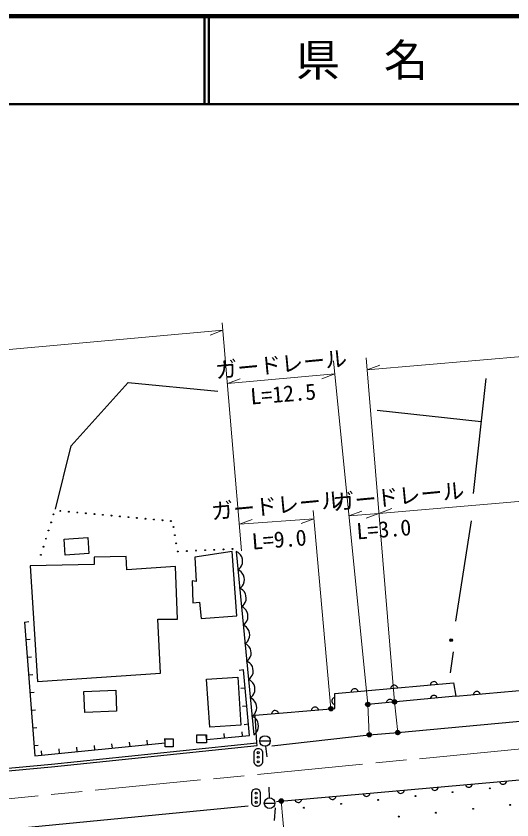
# Model space of a CAD drawing. Units: millimetres, scale not verified. Extents: x 40000 to 680000, y 20000 to 380000.
# Drawn here: x 276363 to 332654, y 288768 to 380000 of the extents above; entities that cross this region are included whole.
import ezdxf
from ezdxf.enums import TextEntityAlignment as Align

# ---------------------------------------------------------------- set-up
doc = ezdxf.new("R2010")
doc.units = ezdxf.units.MM
doc.header["$LTSCALE"] = 1000
doc.linetypes.add('CHAIN', pattern=[18.5, 12, -1.5, 3.5, -1.5])
for name, color, linetype, lineweight in [('M-BGD', 7, 'Continuous', 25), ('M-BMK', 2, 'CHAIN', 13), ('M-STR-HTXT', 7, 'Continuous', 13), ('M-TTL', 2, 'Continuous', 140), ('M-TTL-LINE', 7, 'Continuous', 50)]:
    doc.layers.add(name, color=color, linetype=linetype, lineweight=lineweight)
doc.layers.add('M-TTL-TXT', color=7, linetype='Continuous')
doc.styles.add('ＭＳ ゴシック', font='')
doc.styles.get('ＭＳ ゴシック').set_extended_font_data('MS Gothic')

msp = doc.modelspace()

# ---------------------------------------------------------------- linework, layer by layer
at = {"layer": 'M-BGD'}
for p, q in [((329710, 338881), (328272, 325820)), ((282618, 331213), (289089, 338402)), ((289089, 338402), (299274, 337444)), ((317368, 335287), (329172, 333988)), ((280821, 324023), (282618, 331213)), ((328033, 322705), (326235, 311321)), ((281840, 320651), (284525, 320804)), ((281944, 318834), (281840, 320651)), ((284525, 320804), (284628, 318987)), ((284628, 318987), (281944, 318834)), ((288846, 318680), (285242, 318604)), ((285242, 318604), (285242, 317760)), ((288923, 317147), (288846, 318680)), ((300887, 319217), (296669, 318604)), ((296669, 318604), (296822, 315843)), ((301423, 311932), (300887, 319217)), ((301566, 319134), (301345, 319239)), ((301347, 319217), (303341, 298434)), ((301703, 319020), (301566, 319134)), ((301845, 318865), (301703, 319020)), ((301994, 318626), (301845, 318865)), ((302060, 318379), (301994, 318626)), ((285242, 317760), (277956, 317607)), ((277956, 317607), (278800, 304493)), ((294445, 317530), (288923, 317147)), ((294675, 311548), (294445, 317530)), ((301856, 317431), (301965, 317611)), ((301965, 317611), (302066, 317874)), ((302084, 318128), (302060, 318379)), ((302066, 317874), (302084, 318128)), ((301545, 317149), (301742, 317294)), ((301766, 317043), (301545, 317149)), ((301742, 317294), (301856, 317431)), ((301904, 316930), (301766, 317043)), ((302045, 316775), (301904, 316930)), ((302195, 316536), (302045, 316775)), ((296822, 315843), (296362, 315920)), ((296362, 315920), (296439, 313389)), ((302166, 315520), (302267, 315783)), ((302261, 316289), (302195, 316536)), ((302285, 316038), (302261, 316289)), ((302267, 315783), (302285, 316038)), ((301746, 315058), (301943, 315204)), ((301967, 314953), (301746, 315058)), ((301943, 315204), (302056, 315341)), ((302104, 314839), (301967, 314953)), ((302056, 315341), (302166, 315520)), ((302246, 314684), (302104, 314839)), ((302395, 314445), (302246, 314684)), ((302461, 314199), (302395, 314445)), ((302485, 313948), (302461, 314199)), ((302467, 313693), (302485, 313948)), ((296439, 313389), (297205, 313466)), ((297205, 313466), (297359, 311625)), ((301946, 312968), (302143, 313113)), ((302167, 312862), (301946, 312968)), ((302143, 313113), (302257, 313251)), ((302257, 313251), (302366, 313430)), ((302366, 313430), (302467, 313693)), ((302305, 312749), (302167, 312862)), ((302446, 312594), (302305, 312749)), ((302596, 312355), (302446, 312594)), ((302662, 312108), (302596, 312355)), ((302686, 311857), (302662, 312108)), ((277325, 311231), (277823, 311269)), ((277325, 311231), (278475, 296046)), ((292758, 305413), (292451, 311548)), ((292451, 311548), (294675, 311548)), ((297359, 311625), (301423, 311932)), ((302344, 311023), (302457, 311160)), ((302457, 311160), (302567, 311340)), ((302567, 311340), (302668, 311602)), ((302668, 311602), (302686, 311857)), ((302147, 310877), (302344, 311023)), ((302368, 310772), (302147, 310877)), ((302505, 310659), (302368, 310772)), ((302647, 310503), (302505, 310659)), ((302796, 310265), (302647, 310503)), ((302862, 310018), (302796, 310265)), ((302767, 309249), (302869, 309512)), ((302886, 309767), (302862, 310018)), ((302869, 309512), (302886, 309767)), ((277476, 309229), (277975, 309266)), ((302347, 308787), (302544, 308932)), ((302558, 308687), (302347, 308787)), ((302544, 308932), (302658, 309070)), ((302689, 308579), (302558, 308687)), ((302658, 309070), (302767, 309249)), ((302824, 308431), (302689, 308579)), ((302966, 308203), (302824, 308431)), ((302938, 307236), (303035, 307487)), ((303029, 307968), (302966, 308203)), ((303052, 307729), (303029, 307968)), ((303035, 307487), (303052, 307729)), ((325996, 307846), (325636, 305450)), ((277628, 307226), (278127, 307264)), ((302538, 306796), (302726, 306935)), ((302759, 306691), (302538, 306796)), ((302726, 306935), (302834, 307066)), ((302897, 306577), (302759, 306691)), ((302834, 307066), (302938, 307236)), ((303038, 306422), (302897, 306577)), ((326270, 302795), (369100, 306675)), ((302172, 305786), (301674, 305740)), ((302862, 298347), (302172, 305786)), ((303188, 306183), (303038, 306422)), ((303254, 305936), (303188, 306183)), ((303278, 305686), (303254, 305936)), ((303260, 305431), (303278, 305686)), ((277780, 305224), (278278, 305262)), ((278800, 304493), (292758, 305413)), ((297999, 304751), (301527, 304981)), ((298356, 299278), (297999, 304751)), ((301527, 304981), (301884, 299508)), ((302739, 304706), (302936, 304851)), ((302936, 304851), (303049, 304989)), ((303049, 304989), (303159, 305168)), ((303159, 305168), (303260, 305431)), ((302960, 304600), (302739, 304706)), ((303097, 304487), (302960, 304600)), ((303239, 304332), (303097, 304487)), ((303388, 304093), (303239, 304332)), ((303454, 303846), (303388, 304093)), ((303478, 303595), (303454, 303846)), ((312543, 303112), (326040, 304329)), ((318957, 303867), (318917, 303783)), ((319030, 303954), (318957, 303867)), ((319105, 304009), (319030, 303954)), ((319198, 304050), (319105, 304009)), ((319325, 304061), (319198, 304050)), ((319424, 304038), (319325, 304061)), ((319508, 303997), (319424, 304038)), ((319595, 303925), (319508, 303997)), ((319650, 303849), (319595, 303925)), ((319690, 303757), (319650, 303849)), ((319693, 298676), (383451, 304708)), ((323415, 304189), (323392, 304090)), ((323456, 304273), (323415, 304189)), ((323529, 304359), (323456, 304273)), ((323604, 304414), (323529, 304359)), ((323697, 304455), (323604, 304414)), ((323824, 304466), (323697, 304455)), ((323923, 304443), (323824, 304466)), ((324007, 304403), (323923, 304443)), ((324093, 304330), (324007, 304403)), ((324148, 304255), (324093, 304330)), ((324189, 304162), (324148, 304255)), ((326040, 304329), (326270, 302795)), ((277931, 303222), (278430, 303260)), ((284068, 303328), (287672, 303482)), ((284168, 300965), (284068, 303328)), ((287672, 303482), (287773, 301119)), ((302363, 303731), (301865, 303685)), ((303137, 302761), (303250, 302898)), ((303250, 302898), (303359, 303077)), ((303359, 303077), (303461, 303340)), ((303461, 303340), (303478, 303595)), ((312543, 301425), (312543, 303112)), ((314418, 303378), (314394, 303279)), ((314458, 303462), (314418, 303378)), ((314531, 303549), (314458, 303462)), ((314606, 303604), (314531, 303549)), ((314699, 303644), (314606, 303604)), ((314826, 303656), (314699, 303644)), ((314925, 303632), (314826, 303656)), ((315009, 303592), (314925, 303632)), ((315096, 303519), (315009, 303592)), ((315151, 303444), (315096, 303519)), ((315191, 303351), (315151, 303444)), ((318917, 303783), (318893, 303685)), ((323683, 302894), (323590, 302853)), ((323810, 302905), (323683, 302894)), ((323909, 302882), (323810, 302905)), ((328274, 303073), (328251, 302974)), ((328315, 303157), (328274, 303073)), ((328387, 303244), (328315, 303157)), ((328463, 303299), (328387, 303244)), ((328555, 303339), (328463, 303299)), ((328683, 303351), (328555, 303339)), ((328781, 303328), (328683, 303351)), ((328865, 303287), (328781, 303328)), ((328952, 303215), (328865, 303287)), ((329007, 303139), (328952, 303215)), ((329048, 303047), (329007, 303139)), ((302940, 302615), (303137, 302761)), ((303161, 302510), (302940, 302615)), ((303298, 302396), (303161, 302510)), ((303440, 302241), (303298, 302396)), ((303589, 302002), (303440, 302241)), ((303655, 301756), (303589, 302002)), ((312239, 302429), (312207, 302333)), ((312207, 302333), (312207, 302205)), ((312207, 302205), (312239, 302109)), ((312287, 302509), (312239, 302429)), ((312239, 302109), (312287, 302029)), ((312367, 302589), (312287, 302509)), ((312287, 302029), (312367, 301949)), ((312447, 302637), (312367, 302589)), ((312543, 302669), (312447, 302637)), ((326270, 302795), (316300, 301875)), ((318418, 302167), (318394, 302068)), ((318458, 302251), (318418, 302167)), ((318530, 302338), (318458, 302251)), ((318606, 302393), (318530, 302338)), ((318698, 302433), (318606, 302393)), ((318826, 302445), (318698, 302433)), ((318924, 302422), (318826, 302445)), ((319008, 302382), (318924, 302422)), ((319095, 302309), (319008, 302382)), ((319150, 302234), (319095, 302309)), ((319191, 302142), (319150, 302234)), ((323402, 302627), (323379, 302528)), ((323443, 302711), (323402, 302627)), ((323515, 302798), (323443, 302711)), ((323590, 302853), (323515, 302798)), ((323993, 302842), (323909, 302882)), ((324080, 302770), (323993, 302842)), ((324135, 302694), (324080, 302770)), ((324176, 302602), (324135, 302694)), ((278083, 301220), (278582, 301258)), ((287773, 301119), (284168, 300965)), ((302553, 301676), (302056, 301630)), ((303494, 300658), (312543, 301425)), ((303560, 300987), (303661, 301250)), ((303679, 301505), (303655, 301756)), ((303661, 301250), (303679, 301505)), ((305496, 301085), (305423, 300999)), ((305571, 301140), (305496, 301085)), ((305664, 301180), (305571, 301140)), ((305792, 301190), (305664, 301180)), ((305890, 301167), (305792, 301190)), ((305974, 301126), (305890, 301167)), ((306060, 301053), (305974, 301126)), ((309906, 301298), (309882, 301200)), ((309947, 301382), (309906, 301298)), ((310020, 301468), (309947, 301382)), ((310096, 301523), (310020, 301468)), ((310189, 301563), (310096, 301523)), ((310316, 301574), (310189, 301563)), ((310415, 301550), (310316, 301574)), ((310499, 301509), (310415, 301550)), ((310585, 301436), (310499, 301509)), ((310640, 301360), (310585, 301436)), ((310680, 301267), (310640, 301360)), ((312367, 301949), (312447, 301901)), ((312447, 301901), (312543, 301869)), ((303140, 300525), (303337, 300670)), ((303361, 300419), (303140, 300525)), ((303337, 300670), (303450, 300808)), ((303499, 300306), (303361, 300419)), ((303450, 300808), (303560, 300987)), ((303696, 297517), (303494, 300658)), ((303640, 300151), (303499, 300306)), ((305382, 300915), (305358, 300816)), ((305423, 300999), (305382, 300915)), ((306115, 300977), (306060, 301053)), ((306155, 300884), (306115, 300977)), ((278235, 299218), (278733, 299255)), ((301884, 299508), (298356, 299278)), ((302744, 299621), (302246, 299575)), ((303790, 299912), (303640, 300151)), ((303855, 299665), (303790, 299912)), ((303880, 299414), (303855, 299665)), ((303862, 299160), (303880, 299414)), ((296899, 297514), (296899, 298434)), ((296899, 298434), (297972, 298434)), ((297972, 297887), (297926, 298385)), ((297972, 298434), (297972, 297514)), ((297972, 297887), (302862, 298347)), ((300027, 298080), (299980, 298578)), ((302082, 298274), (302035, 298771)), ((303341, 298434), (303538, 298580)), ((303538, 298580), (303651, 298717)), ((303651, 298717), (303760, 298897)), ((303760, 298897), (303862, 299160)), ((305401, 297174), (316458, 298437)), ((316458, 298437), (319693, 298676)), ((278475, 296046), (293294, 297503)), ((280367, 295093), (303696, 297517)), ((289298, 297110), (289249, 297608)), ((291296, 297307), (291247, 297804)), ((293294, 297503), (293245, 298001)), ((293294, 297054), (293294, 297974)), ((293294, 297974), (294215, 297974)), ((294215, 297974), (294215, 297054)), ((297972, 297514), (296899, 297514)), ((303727, 297219), (303696, 297517)), ((304022, 297726), (305222, 297726)), ((278386, 297216), (278885, 297253)), ((279306, 296128), (279257, 296626)), ((280396, 294794), (303727, 297219)), ((281305, 296324), (281256, 296822)), ((283303, 296521), (283254, 297019)), ((285301, 296717), (285252, 297215)), ((287299, 296914), (287251, 297412)), ((294215, 297054), (293294, 297054)), ((303375, 296485), (303455, 296685)), ((303455, 296685), (303575, 296805)), ((303575, 296805), (303735, 296885)), ((303735, 296885), (303975, 296885)), ((303975, 296885), (304135, 296805)), ((304135, 296805), (304255, 296685)), ((304255, 296685), (304335, 296485)), ((304694, 297130), (304837, 295939)), ((305940, 290869), (372333, 296764)), ((303375, 295285), (303375, 296485)), ((304335, 296485), (304335, 295285)), ((262525, 293434), (280367, 295093)), ((262555, 293136), (280396, 294794)), ((303455, 295085), (303375, 295285)), ((303575, 294965), (303455, 295085)), ((303735, 294885), (303575, 294965)), ((303975, 294885), (303735, 294885)), ((304135, 294965), (303975, 294885)), ((304255, 295085), (304135, 294965)), ((304335, 295285), (304255, 295085)), ((331254, 293116), (331295, 293024)), ((331295, 293024), (331350, 292948)), ((331350, 292948), (331436, 292876)), ((331436, 292876), (331520, 292835)), ((331746, 292823), (331839, 292863)), ((331839, 292863), (331914, 292918)), ((331914, 292918), (331987, 293005)), ((331987, 293005), (332028, 293089)), ((332028, 293089), (332051, 293187)), ((303131, 291883), (303211, 292083)), ((303211, 292083), (303331, 292203)), ((303331, 292203), (303491, 292283)), ((303491, 292283), (303731, 292283)), ((303731, 292283), (303891, 292203)), ((303891, 292203), (304011, 292083)), ((304011, 292083), (304091, 291883)), ((305131, 291269), (305102, 292469)), ((319631, 292084), (319672, 291992)), ((319672, 291992), (319727, 291916)), ((320291, 291886), (320364, 291973)), ((320364, 291973), (320405, 292057)), ((320405, 292057), (320428, 292155)), ((323506, 292428), (323546, 292336)), ((323546, 292336), (323601, 292260)), ((323601, 292260), (323688, 292188)), ((323688, 292188), (323772, 292147)), ((323772, 292147), (323870, 292123)), ((323870, 292123), (323998, 292135)), ((323998, 292135), (324090, 292175)), ((324090, 292175), (324166, 292230)), ((324166, 292230), (324238, 292317)), ((324238, 292317), (324279, 292401)), ((324279, 292401), (324302, 292499)), ((327380, 292772), (327420, 292680)), ((327420, 292680), (327475, 292604)), ((327475, 292604), (327562, 292532)), ((327562, 292532), (327646, 292491)), ((327646, 292491), (327744, 292467)), ((327744, 292467), (327872, 292479)), ((327872, 292479), (327965, 292519)), ((327965, 292519), (328040, 292574)), ((328040, 292574), (328113, 292661)), ((328113, 292661), (328153, 292745)), ((328153, 292745), (328177, 292843)), ((331520, 292835), (331619, 292811)), ((331619, 292811), (331746, 292823)), ((303131, 290683), (303131, 291883)), ((304091, 291883), (304091, 290683)), ((308008, 291052), (308049, 290959)), ((308782, 291025), (308805, 291123)), ((311883, 291396), (311923, 291303)), ((311923, 291303), (311978, 291228)), ((311978, 291228), (312065, 291155)), ((312065, 291155), (312149, 291115)), ((312149, 291115), (312247, 291091)), ((312247, 291091), (312374, 291103)), ((312374, 291103), (312467, 291143)), ((312467, 291143), (312543, 291198)), ((312543, 291198), (312615, 291285)), ((312615, 291285), (312656, 291369)), ((312656, 291369), (312679, 291467)), ((315757, 291740), (315797, 291647)), ((315797, 291647), (315852, 291572)), ((315852, 291572), (315939, 291499)), ((315939, 291499), (316023, 291459)), ((316023, 291459), (316121, 291435)), ((316121, 291435), (316249, 291447)), ((316249, 291447), (316342, 291487)), ((316342, 291487), (316417, 291542)), ((316417, 291542), (316490, 291629)), ((316490, 291629), (316530, 291713)), ((316530, 291713), (316554, 291811)), ((319727, 291916), (319813, 291843)), ((319813, 291843), (319897, 291803)), ((319897, 291803), (319996, 291779)), ((319996, 291779), (320123, 291791)), ((320123, 291791), (320216, 291831)), ((320216, 291831), (320291, 291886)), ((256391, 285882), (302717, 290382)), ((303211, 290483), (303131, 290683)), ((303331, 290363), (303211, 290483)), ((303491, 290283), (303331, 290363)), ((303731, 290283), (303491, 290283)), ((303891, 290363), (303731, 290283)), ((304011, 290483), (303891, 290363)), ((304091, 290683), (304011, 290483)), ((304545, 290669), (305745, 290669)), ((305700, 288712), (305820, 290150)), ((308049, 290959), (308103, 290884)), ((308103, 290884), (308190, 290811)), ((308190, 290811), (308274, 290771)), ((308274, 290771), (308373, 290747)), ((308373, 290747), (308500, 290759)), ((308500, 290759), (308593, 290799)), ((308593, 290799), (308668, 290854)), ((308668, 290854), (308741, 290941)), ((308741, 290941), (308782, 291025))]:
    msp.add_line(p, q, dxfattribs=at)
for centre, radius in [((281387, 323835), 50), ((280620, 323452), 50), ((282353, 323747), 50), ((283319, 323658), 50), ((284285, 323570), 50), ((285251, 323481), 50), ((286217, 323393), 50), ((287183, 323304), 50), ((288149, 323216), 50), ((289115, 323127), 50), ((290081, 323039), 50), ((291047, 322950), 50), ((280333, 322532), 50), ((292013, 322862), 50), ((292979, 322773), 50), ((293945, 322685), 50), ((294233, 322014), 50), ((280045, 321611), 50), ((294392, 321087), 50), ((279758, 320691), 50), ((279470, 319771), 50), ((294552, 320161), 50), ((295750, 319282), 50), ((296789, 319330), 50), ((297827, 319378), 50), ((298866, 319426), 50), ((299904, 319474), 50), ((300943, 319522), 50), ((279182, 318851), 50), ((294712, 319234), 50), ((325761, 309172), 150), ((325761, 309172), 90), ((325761, 309172), 30), ((316300, 301875), 250), ((316300, 301875), 150), ((319333, 302155), 250), ((319333, 302155), 150), ((319333, 302155), 50), ((312111, 301389), 250), ((312111, 301389), 150), ((312111, 301389), 50), ((316300, 301875), 50), ((316458, 298437), 250), ((316458, 298437), 150), ((316458, 298437), 50), ((319693, 298676), 250), ((319693, 298676), 150), ((319693, 298676), 50), ((304622, 297726), 600), ((303855, 296405), 120), ((303855, 295885), 120), ((303855, 295365), 120), ((325917, 291914), 50), ((330137, 292355), 50), ((303611, 291803), 120), ((303611, 291283), 120), ((305145, 290669), 600), ((306469, 290916), 250), ((306469, 290916), 150), ((317478, 291032), 50), ((321697, 291473), 50), ((303611, 290763), 120), ((306469, 290916), 50), ((309038, 290151), 50), ((313258, 290591), 50), ((332467, 290466), 50), ((324028, 289584), 50), ((328247, 290025), 50), ((319808, 289143), 50)]:
    msp.add_circle(centre, radius, dxfattribs=at)
at = {"layer": 'M-BMK'}
msp.add_line((266928, 290347), (365161, 299901), dxfattribs=at)
at = {"layer": 'M-STR-HTXT'}
for p, q in [((301968, 319306), (299772, 345201)), ((172774, 332968), (299845, 344350)), ((299845, 344350), (298388, 343798)), ((316213, 339832), (372599, 344775)), ((319333, 302155), (316098, 341215)), ((312384, 340856), (316300, 301875)), ((316213, 339832), (317670, 340381)), ((312532, 339379), (300358, 338291)), ((300358, 338291), (301815, 338843)), ((312532, 339379), (311075, 338827)), ((317561, 323558), (379312, 328857)), ((310095, 323894), (312111, 301389)), ((317561, 323558), (319019, 324104)), ((314148, 323292), (315611, 323827)), ((314148, 323292), (317561, 323558)), ((317561, 323558), (316098, 323022)), ((310179, 322953), (301711, 322337)), ((301711, 322337), (303177, 322865)), ((310179, 322953), (308714, 322426)), ((319693, 298676), (319333, 302155)), ((316300, 301875), (316458, 298437)), ((306469, 290916), (310072, 249188))]:
    msp.add_line(p, q, dxfattribs=at)
for centre, radius in [((316300, 301875), 250), ((316300, 301875), 150), ((319333, 302155), 250), ((319333, 302155), 150), ((319333, 302155), 50), ((312111, 301389), 250), ((312111, 301389), 150), ((312111, 301389), 50), ((316300, 301875), 50), ((316458, 298437), 250), ((316458, 298437), 150), ((316458, 298437), 50), ((319693, 298676), 250), ((319693, 298676), 150), ((319693, 298676), 50), ((306469, 290916), 250), ((306469, 290916), 150), ((306469, 290916), 50)]:
    msp.add_circle(centre, radius, dxfattribs=at)
at = {"layer": 'M-TTL'}
msp.add_line((680000, 380000), (40000, 380000), dxfattribs=at)
at = {"layer": 'M-TTL-LINE'}
for p, q in [((297750, 380000), (297750, 370000)), ((298250, 380000), (298250, 370000)), ((40000, 370000), (680000, 370000))]:
    msp.add_line(p, q, dxfattribs=at)

# ---------------------------------------------------------------- texts
at = {"layer": 'M-STR-HTXT', "style": 'ＭＳ ゴシック'}
for s, rotation, p in [('ガードレール', 5.4, (306453, 340496)), ('L=12.5', 4.5, (306684, 337119)), ('ガードレール', 5.4, (319769, 325503)), ('ガードレール', 5.4, (305982, 324478)), ('L=3.0', 4.5, (318111, 321757)), ('L=9.0', 4.5, (306231, 320604))]:
    msp.add_text(s, height=1833, rotation=rotation, dxfattribs=at).set_placement(p, align=Align.MIDDLE_CENTER)
at = {"layer": 'M-TTL-TXT', "style": 'ＭＳ ゴシック'}
msp.add_text('県\u3000名', height=3666, dxfattribs=at).set_placement((315625, 375000), align=Align.MIDDLE_CENTER)

doc.saveas('drawing.dxf')
